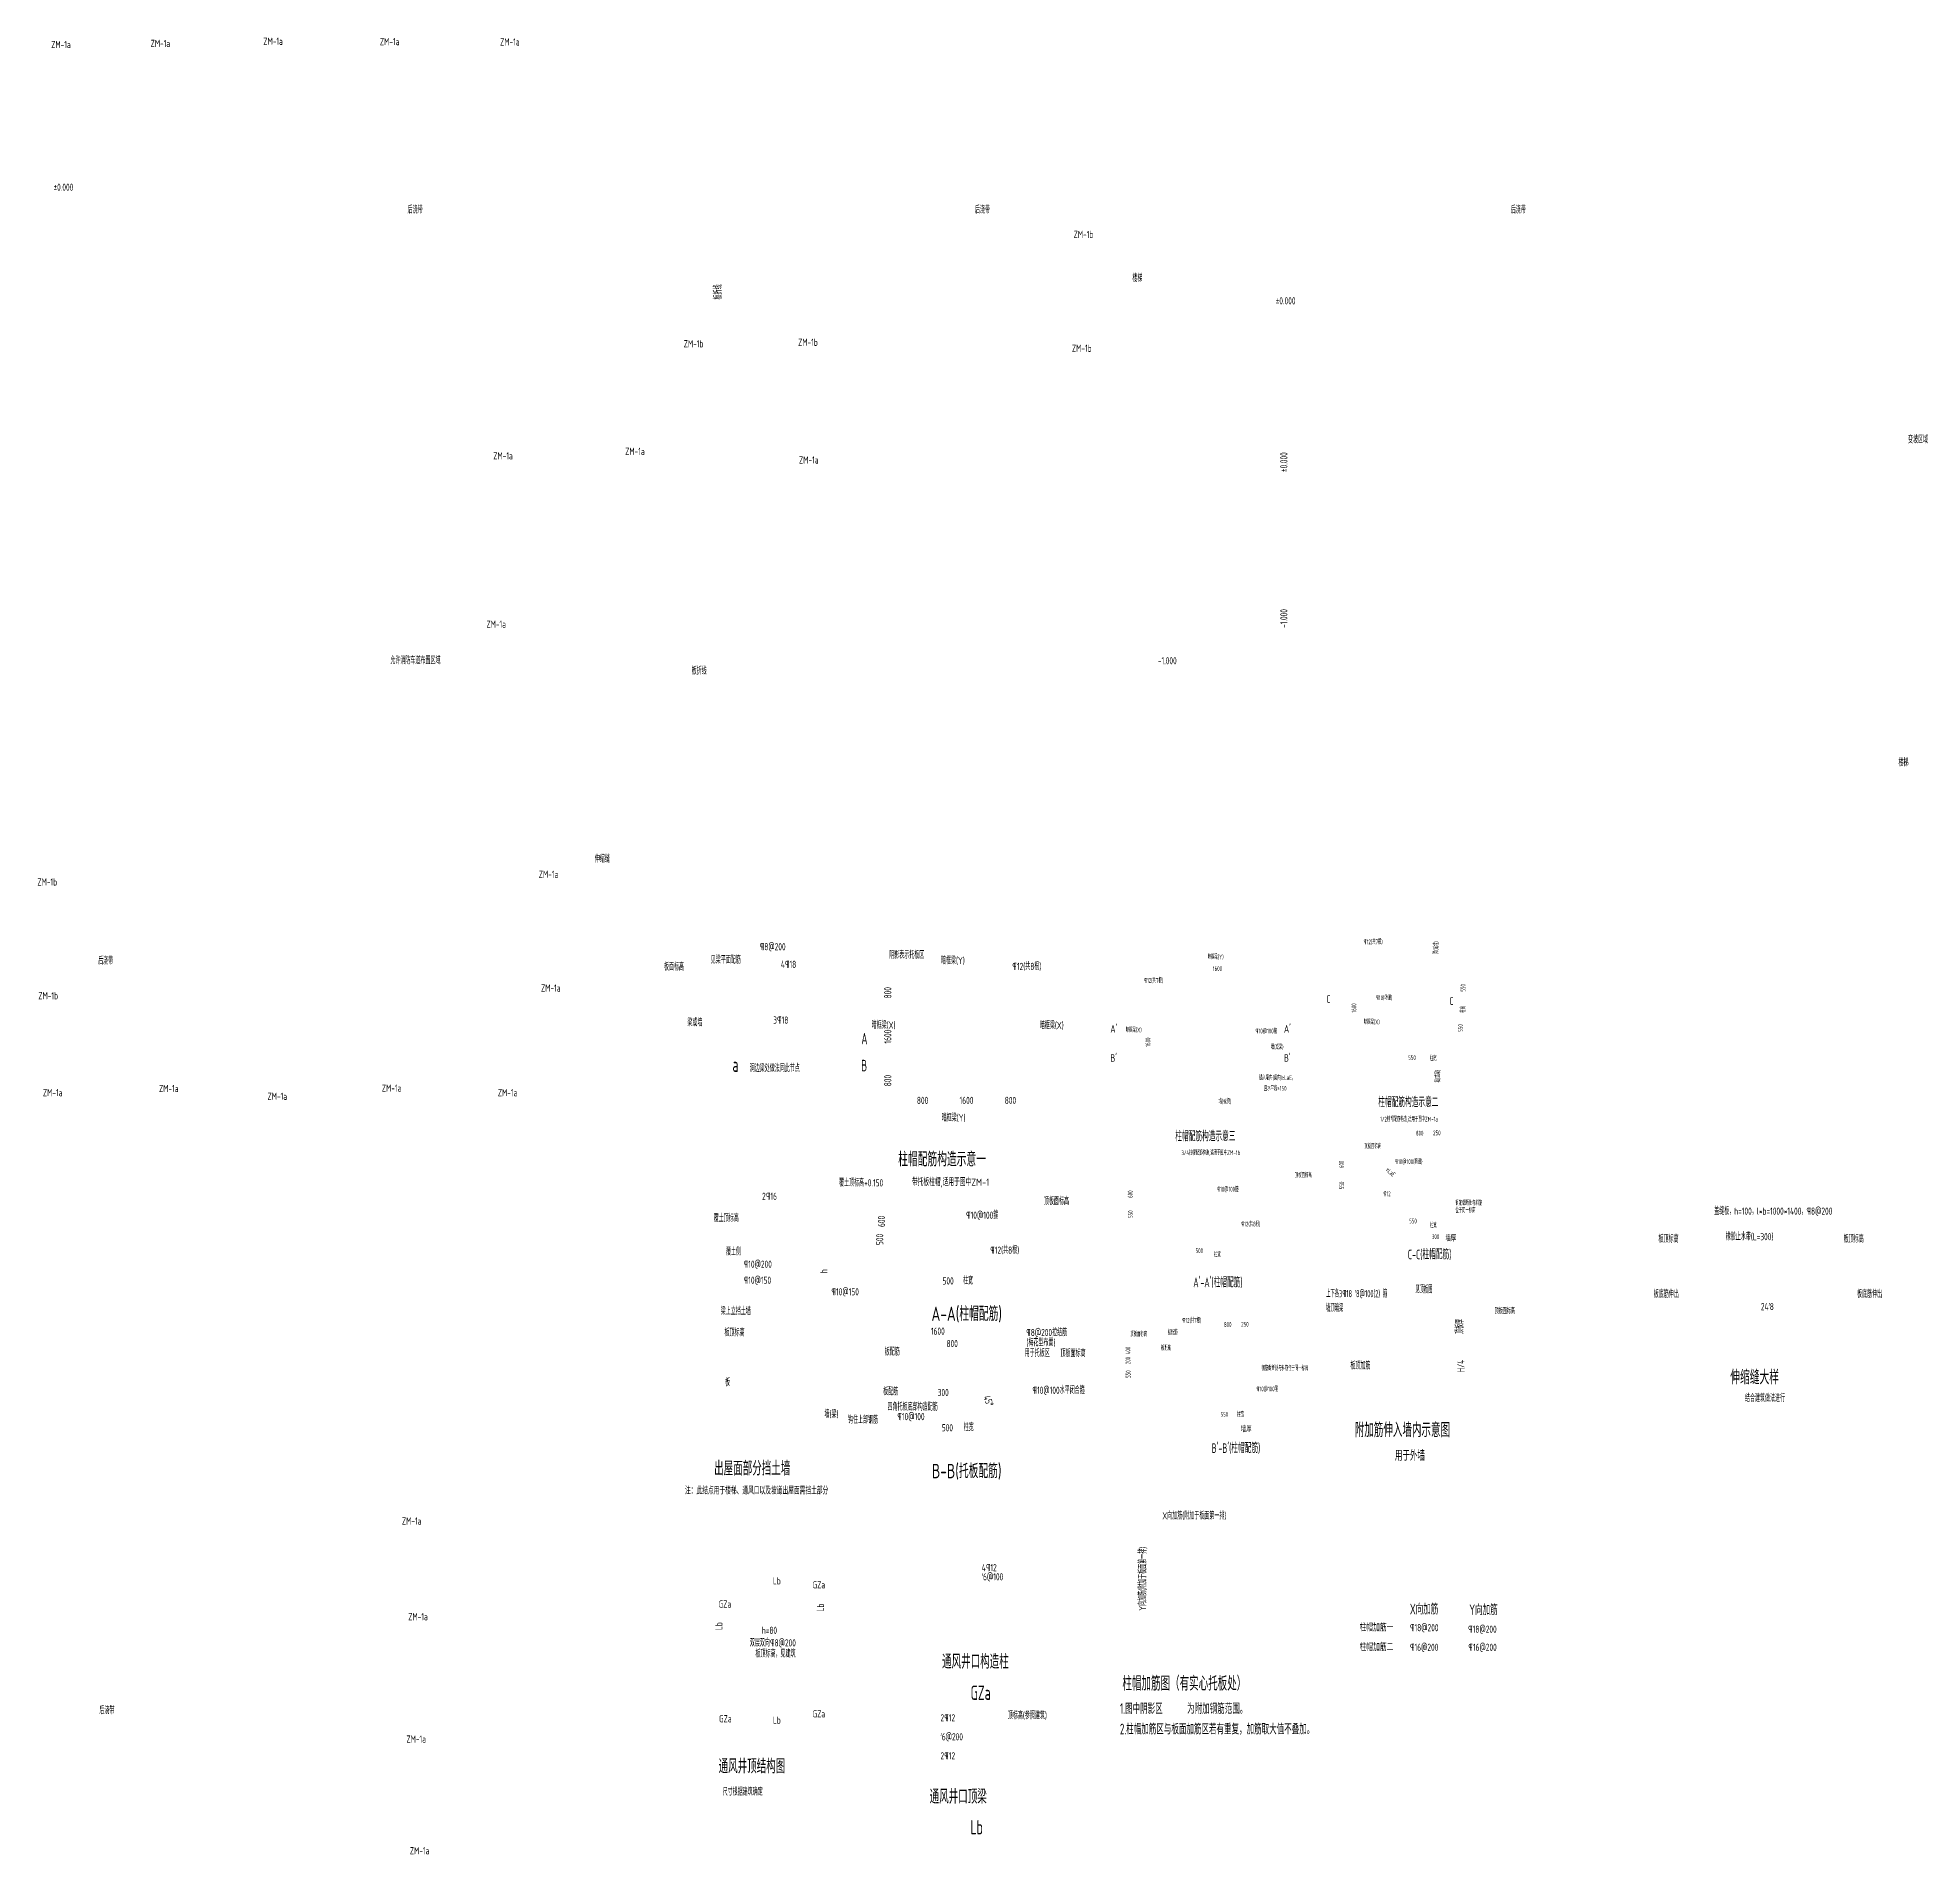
# Model space of a CAD drawing. Extents: x 2468086 to 6957054, y -3413633 to -667223.
# Drawn here: x 5573622 to 5705163, y -794121 to -667314 of the extents above; entities that cross this region are included whole.
import ezdxf
from ezdxf.enums import TextEntityAlignment as Align

# ---------------------------------------------------------------- set-up
doc = ezdxf.new("R2010")
doc.units = 0
doc.header["$LTSCALE"] = 100
doc.header["$MEASUREMENT"] = 0
doc.layers.get('0').update_dxf_attribs({"linetype": 'CONTINUOUS'})
for name, color, linetype in [('DIM', 8, 'CONTINUOUS'), ('TEXT', 7, 'CONTINUOUS'), ('后浇带', 61, 'CONTINUOUS'), ('板顶筋--y', 32, 'CONTINUOUS'), ('板顶筋—x', 1, 'CONTINUOUS'), ('柱帽编号', 170, 'CONTINUOUS'), ('轴线__尺寸数字', 7, 'CONTINUOUS')]:
    doc.layers.add(name, color=color, linetype=linetype)
doc.styles.add('GB', font='gbxwxt.shx', dxfattribs={"width": 0.7, "height": 500, "bigfont": 'gbhzfs.shx'})
doc.styles.add('TSSD', font='tssdeng.shx', dxfattribs={"width": 0.7, "height": 3, "bigfont": 'hztxt.shx'})
doc.styles.add('TSSD_Rein', font='Tssdeng.shx', dxfattribs={"width": 0.7, "bigfont": 'hztxt.shx'})

msp = doc.modelspace()

# ---------------------------------------------------------------- texts
at = {"width": 0.7}
for s, height, style, p in [('%%p0.000', 500, 'GB', (5574724.2, -678000.9)), ('楼梯', 500, 'GB', (5650029.4, -684356.3)), ('%%p0.000', 500, 'GB', (5660030.8, -685931)), ('变坡区域', 500, 'GB', (5704164.5, -695623.5)), ('允许消防车道布置区域', 500, 'GB', (5598236.7, -711038.9)), ('板折线', 500, 'GB', (5619268, -711767.2)), ('-1.000', 500, 'GB', (5651807.3, -711052.6)), ('楼梯', 500, 'GB', (5703501.7, -718162.1)), ('伸缩缝', 500, 'GB', (5612506.7, -724894.3)), ('阴影表示托板区', 500, 'GB', (5633053.5, -731602.6)), ('暗框梁(Y)', 333.33, 'GB', (5655288.8, -731645)), ('¶12(共7根)', 333.33, 'GB', (5666162.7, -730594.4)), ('暗框梁(Y)', 500, 'GB', (5636667.9, -731988.8)), ('¶12(共8根)', 500, 'GB', (5641646, -732390.9)), ('¶12(共7根)', 333.33, 'GB', (5650829.9, -733292)), ('C', 533.3, 'GB', (5663564.4, -734692.1)), ('¶10(转通)', 333.33, 'GB', (5667016.9, -734496.2)), ('C', 533.3, 'GB', (5672155.5, -734826.2)), ('暗框梁(X)', 500, 'GB', (5631831, -736497.6)), ('暗框梁(X)', 500, 'GB', (5643570.5, -736509.3)), ("A'", 533.33, 'GB', (5648492.9, -736760.7)), ('暗框梁(X)', 333.33, 'GB', (5649567.6, -736742.3)), ('¶10@100箍', 333.33, 'GB', (5658618.6, -736820.9)), ("A'", 533.33, 'GB', (5660609.5, -736760.7)), ('暗框梁(X)', 333.33, 'GB', (5666181.9, -736186)), ('A', 800, 'GB', (5631109.9, -737578.9)), ('墙(或梁)', 333.33, 'GB', (5659694, -737929.9)), ('a', 1000, 'GB', (5622113.7, -739503.3, -954)), ('B', 800, 'GB', (5631109.9, -739462.4)), ("B'", 533.33, 'GB', (5648492.9, -738803.1)), ("B'", 533.33, 'GB', (5660609.5, -738803.1)), ('柱宽', 333.33, 'GB', (5670785.7, -738724.3)), ('锚入墙内(梁内)≥LaE，', 333.333, 'GB', (5658873.2, -740076.9)), ('且水平段≥150', 333.33, 'GB', (5659211.5, -740824.1)), ('墙(或梁)', 333.33, 'GB', (5656050.4, -741737.9)), ('柱帽配筋构造示意二', 666.67, 'GB', (5667188.9, -741963)), ('暗框梁(Y)', 500, 'GB', (5636718.1, -742964.7)), ('1/2柱帽配筋构造,适用于图中ZM-1a', 333.333, 'GB', (5667322.6, -742971.4)), ('柱帽配筋构造示意三', 666.67, 'GB', (5653023.9, -744340.9)), ('顶板面标高', 333.33, 'GB', (5666223.2, -744863.7)), ('3/4柱帽配筋构造,适用于图中ZM-1b', 333.333, 'GB', (5653447.4, -745313.7)), ('¶10@100(转通)', 333.333, 'GB', (5668356.6, -745935.1)), ('覆土顶标高+0.150', 500, 'GB', (5629554.4, -747498.7)), ('顶板面标高', 333.33, 'GB', (5661370.2, -746889.3)), ('2¶16', 500, 'GB', (5624183.9, -748439.7, -3136.1)), ('顶板面标高', 500, 'GB', (5643854.9, -748792.4)), ('¶10@100箍', 333.33, 'GB', (5655928.1, -747858.9)), ('¶12', 333.33, 'GB', (5667544.7, -748186.2)), ('钢筋截断处与斜筋', 333.33, 'GB', (5672573.4, -748817.5)), ('¶10@100箍', 500, 'GB', (5638412.8, -749761.9)), ('位于同一标高', 333.33, 'GB', (5672573.4, -749340.4)), ('¶12(共8根)', 333.33, 'GB', (5657616.2, -750296.6)), ('柱宽', 333.33, 'GB', (5670805.1, -750380.5)), ('墙厚', 400, 'TSSD_Rein', (5671873, -751323.6)), ('板顶标高', 500, 'GB', (5686749.1, -751425.2)), ('板顶标高', 500, 'GB', (5699674.1, -751425.2)), ('覆土侧', 500, 'GB', (5621660.9, -752304.8)), ('¶12(共8根)', 500, 'GB', (5640100.8, -752199.6)), ('柱宽', 333.33, 'GB', (5655730, -752427.3)), ('¶10@200', 500, 'GB', (5622891.8, -753180, -3136.1)), ('¶10@150', 500, 'GB', (5622891.8, -754299.4, -3136.1)), ('¶10@150', 500, 'GB', (5629017.9, -755103, -3136.1)), ('柱宽', 500, 'GB', (5638214.6, -754330.3)), ('梁上立挡土墙', 500, 'GB', (5621295.9, -756464.4, -3136.1)), ('顶板面标高', 400, 'GB', (5675331.3, -756397.1)), ('24′8', 500, 'GB', (5693893.2, -756139.5)), ('板顶标高', 500, 'GB', (5621560.6, -757955.4)), ('¶8@200拉结筋', 500, 'GB', (5642612.9, -757947.8)), ('顶板面标高', 333.33, 'GB', (5649886.6, -757974.4)), ('板配筋', 333.33, 'GB', (5652498.7, -757855.3)), ('¶12(共7根)', 333.33, 'GB', (5653503.9, -757022.6)), ('板配筋', 500, 'GB', (5632743.3, -759298.3)), ('用于托板区', 500, 'GB', (5642510.5, -759389.7)), ('(梅花型布置)', 500, 'GB', (5642629.2, -758656.9)), ('顶板面标高', 500, 'GB', (5645008, -759404)), ('板配筋', 333.33, 'GB', (5652025.3, -758947.3)), ('钢筋截断处与斜筋位于同一标高', 333.333, 'GB', (5659042, -760353.3)), ('板', 500, 'GB', (5621594.7, -761439.5)), ('板配筋', 500, 'GB', (5632632, -762072.8)), ('¶10@100水平闭合箍', 500, 'GB', (5643047.2, -761980)), ('¶10@100箍', 333.33, 'GB', (5658685.1, -761800.9)), ('四角托板底部构造配筋', 500, 'GB', (5632939.7, -763144.7)), ('墙(梁)', 500, 'GB', (5628539.4, -763647.4)), ('钩住上部钢筋', 500, 'GB', (5630174.8, -764048.5)), ('¶10@100', 500, 'GB', (5633618.2, -763819)), ('柱宽', 500, 'GB', (5638256.3, -764559)), ('柱宽', 333.33, 'GB', (5657342.4, -763588.1)), ('墙厚', 400, 'TSSD_Rein', (5657597.4, -764649.6)), ('附加筋伸入墙内示意图', 1000, 'GB', (5665550.1, -765004)), ('出屋面部分挡土墙', 1000, 'GB', (5620835.1, -767680.3)), ('用于外墙', 750, 'GB', (5668351.3, -766656.3)), ('′6@100', 500, 'GB', (5639514, -774998.4, -767.4)), ('4¶12', 500, 'GB', (5639514, -774361.2, -767.4)), ('X向加筋', 750, 'GB', (5669398.5, -777379.8)), ('Y向加筋', 750, 'GB', (5673545.3, -777428)), ('h=80', 500, 'GB', (5624164, -778736.3, -767.4)), ('双层双向¶8@200', 500, 'GB', (5623329.1, -779613.7, -767.4)), ('板顶标高，见建筑', 500, 'GB', (5623722.1, -780373.5, -767.4)), ('通风井口构造柱', 1000, 'GB', (5636746.2, -781165.3, -767.4)), ('GZa', 1000, 'GB', (5638738.9, -783342.6, -767.4)), ('柱帽加筋图（有实心托板处）', 1000, 'GB', (5649332, -782698)), ('1.图中阴影区      为附加钢筋范围。', 750, 'GB', (5649161.8, -784321.6)), ('2¶12', 500, 'GB', (5636636.2, -784842.5, -767.4)), ('2.柱帽加筋区与板面加筋区若有重复，加筋取大值不叠加。', 750, 'GB', (5649161.8, -785751.4)), ('′6@200', 500, 'GB', (5636636.2, -786168.5, -767.4)), ('通风井顶结构图', 1000, 'GB', (5621147, -788472.2, -3837.2)), ('2¶12', 500, 'GB', (5636636.2, -787495.8, -767.4)), ('尺寸根据建筑确定', 500, 'GB', (5621430.1, -790013.9, -3837.2)), ('通风井口顶梁', 1000, 'GB', (5635876.7, -790590, -767.4)), ('Lb', 1000, 'GB', (5638724, -792727.3, -767.4))]:
    msp.add_text(s, height=height, dxfattribs=dict(at, style=style)).set_placement(p)
at = {"style": 'GB', "width": 0.7}
for s, p in [('板折线', (5621367.4, -685587.9)), ('%%p0.000', (5660849.2, -697635.2)), ('-1.000', (5660849.2, -708514.4)), ('h', (5628737.6, -753555.6, -3136.1)), ('顶板厚', (5673135.1, -757800.9))]:
    msp.add_text(s, height=500, rotation=90, dxfattribs=at).set_placement(p)
at = {"ltscale": 0.1, "style": 'GB', "width": 0.8}
for s, p in [('带托板柱帽,适用于图中ZM-1', (5634640.9, -747458.7)), ('注：此结点用于楼梯、通风口以及坡道出屋面需挡土部分', (5618804.6, -768992.3))]:
    msp.add_text(s, height=500, dxfattribs=at).set_placement(p)
at = {"ltscale": 100, "style": 'GB', "width": 0.7}
for s, p in [('覆土顶标高', (5620806.8, -749973.8)), ('盖缝板，h=100，l*b=1000*1400，¶8@200', (5690636.7, -749474.4)), ('橡胶止水带(L=300)', (5691447, -751256.2)), ('板底筋伸出', (5686415.9, -755272.2)), ('板底筋伸出', (5700604.9, -755272.2)), ('结合建筑做法进行', (5692783.6, -762537.9))]:
    msp.add_text(s, height=500, dxfattribs=at).set_placement(p)
at = {"style": 'GB', "width": 0.7}
for s, height, p in [('C-C(柱帽配筋)', 666.67, (5670772.7, -752580.9, 0)), ("A'-A'(柱帽配筋)", 666.667, (5655998.9, -754536.1, 0)), ("B'-B'(柱帽配筋)", 666.667, (5657254.6, -766102.7, 0))]:
    msp.add_text(s, height=height, dxfattribs=at).set_placement(p, align=Align.CENTER)
at = {"color": 7, "style": 'GB', "width": 0.7}
msp.add_text('板顶加筋', height=500, dxfattribs=at).set_placement((5665242.4, -760266.9))
at = {"ltscale": 100, "style": 'GB', "width": 0.7}
for s, p in [('Lb', (5625211.7, -775036.1, -767.4)), ('Lb', (5625211.7, -784751.5, -767.4)), ('顶标高(参照建筑)', (5642699.7, -784391.6, -767.4))]:
    msp.add_text(s, height=500, dxfattribs=at).set_placement(p, align=Align.MIDDLE)
for p in [(5627709.5, -775707, -767.4), (5621154.2, -777051.7, -767.4), (5621184.7, -785058, -767.4), (5627709.5, -784716.2, -767.4)]:
    msp.add_text('GZa', height=500, dxfattribs=at).set_placement(p, align=Align.BOTTOM_LEFT)
for p in [(5628251.9, -776891.4, -767.4), (5621168, -778191.9, -767.4)]:
    msp.add_text('Lb', height=500, rotation=90, dxfattribs=at).set_placement(p, align=Align.MIDDLE)
at = {"style": 'TSSD', "width": 0.7}
for s, p in [('柱帽加筋一', (5667065.1, -778305.8)), ('柱帽加筋二', (5667065.1, -779677.3))]:
    msp.add_text(s, height=500, dxfattribs=at).set_placement(p, align=Align.MIDDLE_CENTER)
at = {"attachment_point": 5, "style": 'GB'}
for s, insert, char_height in [('\\A1;1600', (5655966.6, -732292.6), 333.33), ('\\A1;550', (5669547.1, -738511.8), 333.33), ('800', (5635384.6, -741493.7), 500), ('\\A1;1600', (5638451.2, -741493.7), 500), ('800', (5641517.9, -741493.7), 500), ('\\A1;800', (5670080.5, -743782.1), 333.33), ('\\A1;250', (5671280.5, -743762.8), 333.33), ('\\A1;550', (5669613.8, -749914.1), 333.33), ('500', (5654699.9, -751991.6), 333.33), ('500', (5637168.9, -754098.3), 500), ('1600', (5636451.2, -757603.7), 500), ('\\A1;800', (5656683.7, -757138.6), 333.33), ('\\A1;250', (5657883.7, -757119.4), 333.33), ('\\A1;800', (5637451.2, -758468.9), 500), ('\\A1;300', (5636826.6, -761881.4), 500), ('500', (5637117.9, -764345.2), 500), ('550', (5656452.2, -763411.5), 333.33)]:
    msp.add_mtext(s, dxfattribs=dict(at, insert=insert, char_height=char_height))
at = {"layer": 'DIM', "color": 255, "style": 'GB', "width": 0.7}
for s, rotation, p in [('梁(或墙)', 90, (5671396.9, -731276.7)), ('柱高', 90, (5673273.7, -735375.2)), ('墙(或梁)', 90, (5671507.5, -740245.8)), ('≥LaE', 319.113132, (5667679.1, -746394.4))]:
    msp.add_text(s, height=333.33, rotation=rotation, dxfattribs=at).set_placement(p)
at = {"layer": 'DIM', "color": 255, "attachment_point": 5, "style": 'GB'}
for s, insert, char_height, rotation in [('\\A1;550', (5673111.3, -733641.6), 333.33, 90), ('\\A1;1600', (5665491.7, -735042.8), 333.33, 90), ('\\A1;550', (5672920.3, -736441.6), 333.33, 90), ('\\A1;1600', (5651113.7, -737429.9), 333.33, 90), ('\\A1;600', (5664620.3, -745961), 333.33, 90), ('\\A1;600', (5649874.2, -748039.3), 333.33, 90), ('550', (5664637.5, -747427.7), 333.33, 90), ('\\A1;550', (5649891.3, -749439.3), 333.33, 90), ('400', (5649717.1, -758952.1), 333.33, 90), ('200', (5649717.1, -759650.2), 333.33, 90), ('550', (5649734.3, -760607.2), 333.33, 90), ('\\A1;45°', (5639983.5, -762476.4), 500, 292.5)]:
    msp.add_mtext(s, dxfattribs=dict(at, insert=insert, char_height=char_height, rotation=rotation))
at = {"layer": 'TEXT', "style": 'GB', "width": 0.7}
for s, rotation, p in [('¶8@200', 0.001193, (5624012.8, -731016.1)), ('4¶18', 0.001193, (5625491.9, -732249.2)), ('梁或墙', 0.001193, (5618964, -736318.5)), ('3¶18', 0.001193, (5624959.1, -736138.6)), ('洞边梁处做法同此节点', 0.001193, (5623319.3, -739509)), ('¶18@200', 359.998807, (5669396.8, -778550.3)), ('¶18@200', 359.998807, (5673457.2, -778659.6)), ('¶16@200', 359.998807, (5669396.8, -779921.7)), ('¶16@200', 359.998807, (5673472.8, -779921.7))]:
    msp.add_text(s, height=500, rotation=rotation, dxfattribs=at).set_placement(p)
for s, p in [('板面标高', (5618734.3, -732429.5)), ('见梁平面配筋', (5622697.5, -731940.8))]:
    msp.add_text(s, height=500, rotation=0.001193, dxfattribs=at).set_placement(p, align=Align.RIGHT)
at = {"layer": '后浇带', "style": 'GB', "width": 0.7}
for p in [(5599438.7, -679580.9, -614), (5639038.6, -679581, -614), (5676438.6, -679581, -614), (5577838.6, -732008.7, -614), (5577927.2, -784330.8)]:
    msp.add_text('后浇带', height=500, dxfattribs=at).set_placement(p)
at = {"layer": '板顶筋--y', "style": 'GB', "width": 0.7}
msp.add_text('Y向加筋(附加于板面第一排)', height=500, rotation=89.530023, dxfattribs=at).set_placement((5650982.1, -777120.6))
at = {"layer": '板顶筋—x', "style": 'GB'}
for s, width, p in [('上下各3¶18 ′8@100(2) 箍', 0.6, (5663553.5, -755234.8)), ('见顶板图', 0.6, (5669776, -754947)), ('墙顶暗梁', 0.6, (5663553.5, -756249.5)), ('X向加筋(附加于板面第一排)', 0.7, (5652121.4, -770742.8))]:
    msp.add_text(s, height=500, dxfattribs=dict(at, width=width)).set_placement(p)
at = {"layer": '柱帽编号', "style": 'GB', "width": 0.7}
for s, p in [('ZM-1a', (5574564.6, -668044.7)), ('ZM-1a', (5581505.6, -667962.6)), ('ZM-1a', (5589370.5, -667814.3)), ('ZM-1a', (5597505.4, -667839.7)), ('ZM-1a', (5605896.1, -667861.5)), ('ZM-1b', (5645928.1, -681294.7)), ('ZM-1b', (5618713.4, -688928)), ('ZM-1b', (5626696, -688825.6)), ('ZM-1b', (5645808.5, -689244.3)), ('ZM-1a', (5605419.8, -696754)), ('ZM-1a', (5614626.8, -696436.1)), ('ZM-1a', (5626759.7, -697040.9)), ('ZM-1a', (5604943.6, -708501.5)), ('ZM-1b', (5573600.8, -726497)), ('ZM-1a', (5608594.8, -725964)), ('ZM-1b', (5573666.8, -734437.8)), ('ZM-1a', (5608753.6, -733901.5)), ('ZM-1a', (5582091.4, -740910.9, 0)), ('ZM-1a', (5597641.1, -740886.5)), ('ZM-1a', (5573987.3, -741204)), ('ZM-1a', (5589664.5, -741457.2)), ('ZM-1a', (5605737.3, -741204)), ('ZM-1a', (5599044.7, -771106.1)), ('ZM-1a', (5599487, -777784.2)), ('ZM-1a', (5599359, -786327.2)), ('ZM-1a', (5599596.6, -794121.3))]:
    msp.add_text(s, height=500, dxfattribs=at).set_placement(p)
at = {"layer": '轴线__尺寸数字', "style": 'GB', "width": 0.8}
for s, p in [('柱帽配筋构造示意一', (5633684.2, -746103.1)), ('伸缩缝大样', (5691761.1, -761320.1))]:
    msp.add_text(s, height=1000, dxfattribs=at).set_placement(p)
at = {"layer": '轴线__尺寸数字', "color": 7, "style": 'GB', "width": 0.7}
for s, p in [('500', (5632640.2, -751591.7)), ('H/4', (5673211, -760477.6))]:
    msp.add_text(s, height=500, rotation=90, dxfattribs=at).set_placement(p)
at = {"layer": '轴线__尺寸数字', "style": 'GB', "width": 0.8}
for s, p in [('A-A(柱帽配筋)', (5638467.1, -756889.9, 0)), ('B-B(托板配筋)', (5638467.1, -767865.8, 0))]:
    msp.add_text(s, height=1000, dxfattribs=at).set_placement(p, align=Align.CENTER)
at = {"layer": '轴线__尺寸数字', "color": 7, "char_height": 500, "attachment_point": 5, "rotation": 90, "style": 'GB'}
for s, insert in [('800', (5632951.9, -733977.7)), ('\\A1;1600', (5632951.9, -737044.4)), ('800', (5632951.9, -740111.1)), ('600', (5632513.5, -749942.4))]:
    msp.add_mtext(s, dxfattribs=dict(at, insert=insert))
at = {"layer": '轴线__尺寸数字', "color": 7, "insert": (5671189.2, -751001), "char_height": 333.33, "attachment_point": 5, "style": 'GB'}
msp.add_mtext('\\A1;300', dxfattribs=at)

doc.saveas('drawing.dxf')
